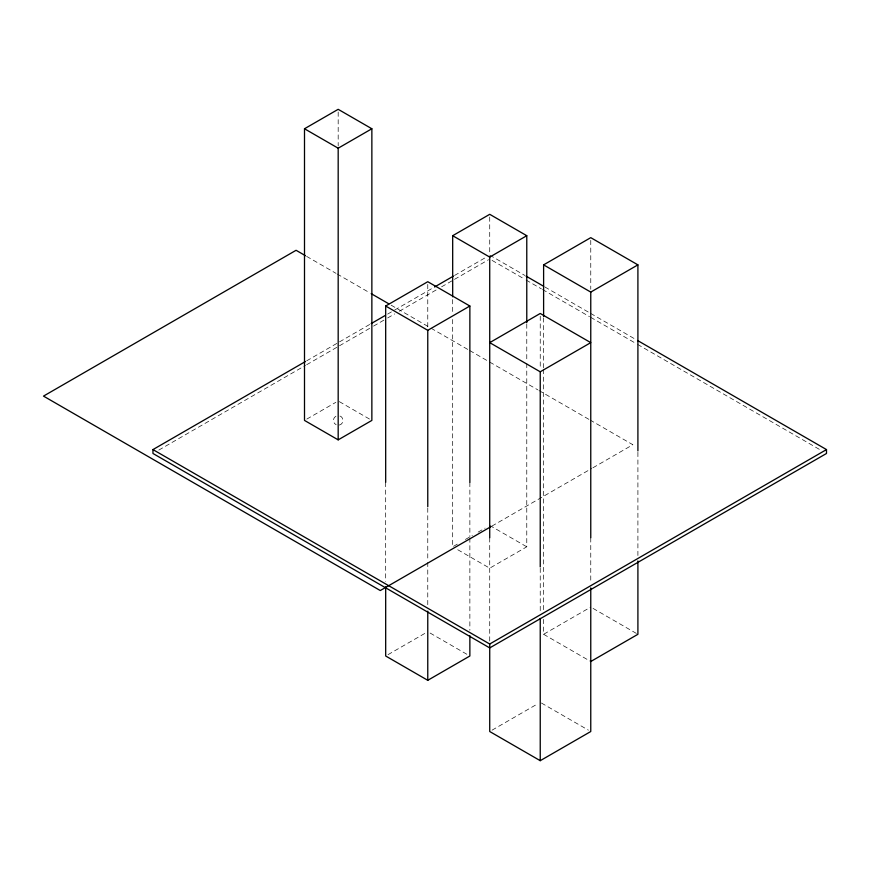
<?xml version="1.0" encoding="UTF-8"?>
<svg xmlns="http://www.w3.org/2000/svg" width="870" height="870" viewBox="0 0 870 870"><rect width="100%" height="100%" fill="white"/><g stroke="black" fill="none" stroke-linecap="round" stroke-linejoin="round"><path stroke-width="0.65" stroke-dasharray="4.35 3.26" d="M339.267 425.06C344.074 424.223 344.063 416.61 339.267 415.784M335.918 416.23C332.514 417.85 332.666 423.298 336.146 424.723M306.675 360.832L338.354 342.541M339.528 341.866L370.033 324.249M387.639 314.092L393.501 310.699M394.675 310.024L433.401 287.665M454.521 275.475L486.21 257.183M158.818 450.084L305.5 365.4M306.675 364.726L338.354 346.434M339.528 345.749L372.382 326.783M373.556 326.109L386.465 318.659M387.639 317.974L394.675 313.918M399.373 311.199L436.925 289.525M441.612 286.817L453.346 280.042M454.521 279.357L488.548 259.717M306.827 419.079L335.853 402.321M457.315 544.131L452.683 546.806L452.683 318.572M465.417 539.454L472.356 535.442M478.152 532.103L485.09 528.09M491.876 526.111L591.741 468.462M592.916 467.788L632.86 444.722L590.61 420.33M526.774 363.399L526.774 546.806L489.723 568.186L457.315 549.481M388.02 654.653L426.604 632.381M543.609 619.364L543.609 634.295L590.763 607.075M492.072 730.158L537.888 703.71M489.723 255.149L524.925 275.475M544.881 286.991L589.468 312.732M590.643 313.407L636.405 339.833M492.072 260.391L524.925 279.357M526.1 280.042L541.357 288.851M542.532 289.525L589.468 316.626M590.643 317.3L636.405 343.726M637.579 344.4L820.627 450.084M306.642 256.389L335.972 273.321M337.147 273.996L370.011 292.972M391.13 305.163L429.856 327.522M431.02 328.197L468.571 349.881M469.746 350.556L488.527 361.398M489.701 362.072L537.812 389.847M538.976 390.521L589.436 419.655M339.344 401.646L369.532 419.079M489.723 525.415L526.774 546.806M593.057 608.402L636.753 633.632M543.609 634.295L590.763 661.515M430.117 633.055L467.527 654.653M541.412 703.025L588.414 730.158M637.906 452.302L637.906 555.528M590.763 240.359L590.763 289.253M590.763 537.758L590.763 582.748M543.609 317.833L543.609 368.086M543.609 369.445L543.609 611.208M540.237 316.191L540.237 369.032M540.237 568.208L540.237 612.991M526.774 324.01L526.774 362.04M489.723 217.032L489.723 255.073M489.723 537.758L489.723 642.093M469.865 482.371L469.865 536.627M469.865 537.986L469.865 630.228M452.683 299.552L452.683 313.135M427.768 284.425L427.768 327.838M427.768 508.026L427.768 561.161M427.768 562.292L427.768 605.933M385.682 482.371L385.682 581.399M338.18 112.034L338.18 145.942"/><path stroke-width="1.3" d="M304.5 128.76L338.18 109.315L371.86 128.76L371.86 420.417L338.18 439.861L304.5 420.417L304.5 128.76L338.18 148.204L371.86 128.76M452.683 296.833L452.683 235.705L489.723 214.314L526.774 235.705L526.774 322.65M385.682 482.371L385.682 306.022L427.768 281.717L469.865 306.022L469.865 482.371M637.579 340.507L826.5 449.583L826.5 453.477L489.723 647.911L152.957 453.477L152.957 449.583L305.5 361.507M371.207 323.575L385.29 315.44M434.576 286.991L453.346 276.149M452.683 235.705L489.723 257.096L526.774 235.705M385.682 306.022L427.768 330.328L469.865 306.022M543.609 316.484L543.609 264.871L590.763 237.651L637.906 264.871L637.906 450.943M543.609 264.871L590.763 292.092L637.906 264.871M540.237 371.805L590.763 342.639L540.237 313.472L489.723 342.639L540.237 371.805L540.237 566.925M490.702 526.796L380.277 590.545L43.5 396.111L296.083 250.288L305.468 255.704M152.957 449.583L489.723 644.018L826.5 449.583M385.682 586.826L385.682 656.002L427.768 680.307L469.865 656.002L469.865 635.655M590.763 661.515L637.906 634.295L637.906 560.954M489.723 644.018L489.723 731.518L540.237 760.684L590.763 731.518L590.763 587.892M526.1 276.149L543.706 286.317M371.185 293.647L388.781 303.804M590.763 292.092L590.763 537.758M540.237 618.407L540.237 760.684M489.723 257.096L489.723 537.758M427.768 330.328L427.768 506.677M427.768 611.131L427.768 680.307M338.18 148.204L338.18 439.861"/></g></svg>
